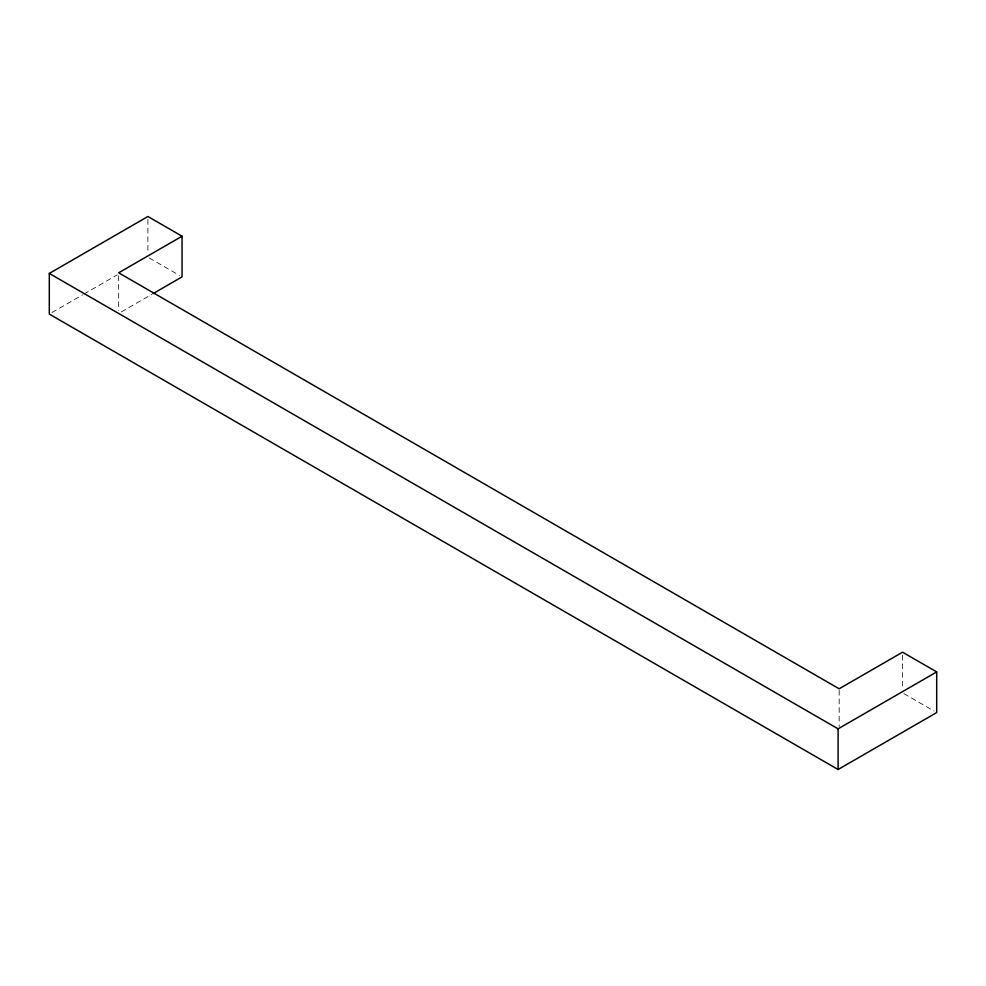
<?xml version="1.0" encoding="UTF-8"?>
<svg xmlns="http://www.w3.org/2000/svg" width="986" height="986" viewBox="0 0 986 986"><rect width="100%" height="100%" fill="white"/><g stroke="black" fill="none" stroke-linecap="round" stroke-linejoin="round"><path stroke-width="0.74" stroke-dasharray="4.93 3.7" d="M51.962 312.55L82.614 294.863M83.946 294.087L117.26 274.86M121.303 311.946L151.671 294.407M149.219 257.925L179.415 275.365M903.866 693.614L934.075 711.054M902.547 655.209L902.547 688.339M839.172 690.299L839.172 726.435M147.9 219.508L147.9 252.65M118.665 275.821L118.665 310.467"/><path stroke-width="1.48" d="M182.053 236.221L118.665 272.814L839.172 688.795L902.547 652.202L936.7 671.91L936.7 712.57L838.1 769.499L49.3 314.09L49.3 273.43L147.9 216.501L182.053 236.221L182.053 276.881L152.99 293.655M49.3 273.43L838.1 728.839L936.7 671.91M838.1 728.839L838.1 769.499"/></g></svg>
